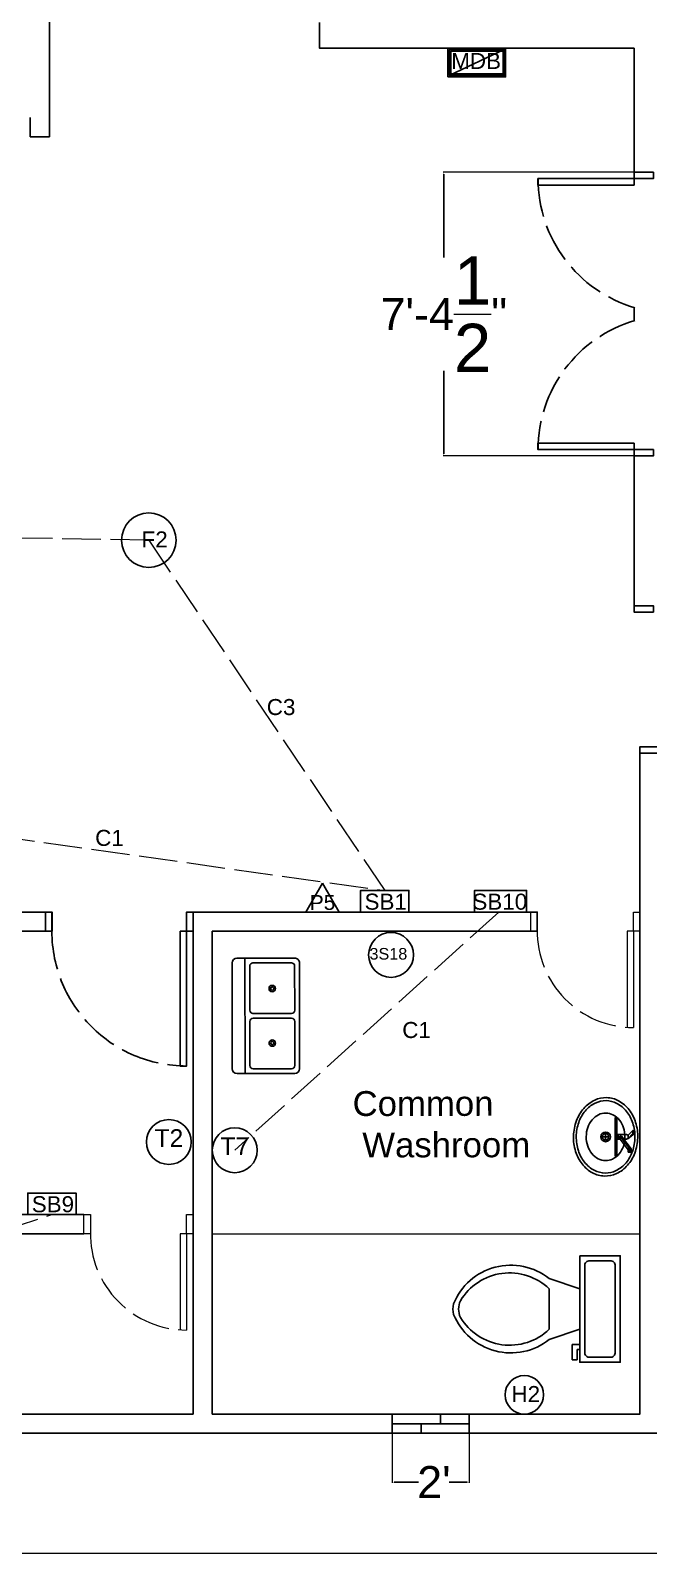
# Model space of a CAD drawing. Header units: inches. Extents: x 1396 to 31789, y 4626 to 27828.
# Drawn here: x 21682.8 to 21875.5, y 26088.9 to 26563.9 of the extents above; entities that cross this region are included whole.
import ezdxf
from ezdxf.enums import TextEntityAlignment as Align

# ---------------------------------------------------------------- set-up
doc = ezdxf.new("R2010")
doc.units = ezdxf.units.IN
doc.header["$MEASUREMENT"] = 0
doc.linetypes.add('ACAD_ISO02W100', pattern=[15, 12, -3])
doc.layers.add('bath', color=4, linetype='Continuous')
doc.layers.add('text', color=6, linetype='Continuous', lineweight=9)
doc.styles.add('Arial', font='arial.ttf')
doc.styles.get("Standard").update_dxf_attribs({"font": 'arial.ttf'})
doc.dimstyles.new('civil layout', dxfattribs={"dimtxt": 10, "dimasz": 0.625, "dimexe": 0.18, "dimexo": 0.0625, "dimgap": 0.09, "dimtad": 0, "dimtih": 1, "dimtoh": 1, "dimdec": 1, "dimzin": 0, "dimdsep": 46, "dimlunit": 4, "dimtxsty": 'Standard', "dimcen": 0.09, "dimclrd": 256, "dimclre": 256, "dimclrt": 256, "dimadec": 0, "dimazin": 0, "dimtfac": 1.5, "dimtdec": 1, "dimtofl": 0, "dimtmove": 0, "dimatfit": 0, "dimfxl": 1, "dimtolj": 1, "dimtzin": 0, "dimlwe": -1, "dimarcsym": 0})

# ---------------------------------------------------------------- blocks, each defined once
blk = doc.blocks.new('*D121')
at = {"layer": 'Defpoints', "color": 0, "transparency": 16777216}
for p in [(21795.59, 26126.39), (21819.59, 26126.39), (21819.59, 26111.16)]:
    blk.add_point(p, dxfattribs=at)
at = {"layer": 'text', "transparency": 16777216}
for p, q in [((21795.59, 26126.33), (21795.59, 26110.98)), ((21819.59, 26126.33), (21819.59, 26110.98))]:
    blk.add_line(p, q, dxfattribs=at)
at = {"layer": 'text', "lineweight": -2, "transparency": 16777216}
for p, q in [((21796.21, 26111.16), (21803.81, 26111.16)), ((21818.96, 26111.16), (21813.36, 26111.16))]:
    blk.add_line(p, q, dxfattribs=at)
at = {"layer": 'text', "transparency": 16777216}
for points in [[(21796.21, 26111.27), (21796.21, 26111.06), (21795.59, 26111.16)], [(21818.96, 26111.27), (21818.96, 26111.06), (21819.59, 26111.16)]]:
    blk.add_solid(points, dxfattribs=at)
at = {"layer": 'text', "transparency": 16777216, "insert": (21808.59, 26111.16), "char_height": 10, "attachment_point": 5}
blk.add_mtext("\\A1;2'", dxfattribs=at)
blk = doc.blocks.new('Toilet - top')
for p, q in [((9.5, -6), (9.5, -2)), ((-10, -8.5), (-8, -8.5)), ((-10, -9.5), (-10, -8.5)), ((-8, -8.5), (-8, -8)), ((-7, -8), (-7, -9.5)), ((-4, -8), (-6, -14)), ((4, -8), (6, -14)), ((-7, -9.5), (-10, -9.5)), ((4, -14), (-4, -14))]:
    blk.add_line(p, q)
blk.add_lwpolyline([(10.5, -8), (10.5, 0), (-10.5, 0), (-10.5, -8)], close=True)
for points in [[(-9.5, -2), (-9.5, -6)], [(8.5, -1), (-8.5, -1)], [(-8.5, -7), (8.5, -7)]]:
    blk.add_lwpolyline(points)
for centre, radius, start, end in [((-8.62, -1.88), 0.884, 81.8699, 188.1301), ((8.62, -1.88), 0.884, 351.8699, 98.1301), ((-8.62, -6.12), 0.884, 171.8699, 278.1301), ((8.62, -6.12), 0.884, 261.8699, 8.1301), ((3.52, -21.58), 12.17, 141.4691, 247.9714), ((4.2, -21.82), 11.33, 136.3677, 238.9468), ((-3.52, -21.58), 12.17, 292.0284, 38.5307), ((-4.2, -21.82), 11.33, 301.053, 43.6321), ((0, -27.88), 4, 245.7318, 294.2682), ((0, -29), 4, 254.8605, 285.1395)]:
    blk.add_arc(centre, radius, start, end)
blk = doc.blocks.new('Sink-double - 36 in top')
for p, q in [((-18, -4), (18, -4)), ((-0.75, -18.5), (-0.75, -6.5)), ((0.75, -6.5), (0.75, -18.5))]:
    blk.add_line(p, q)
for points in [[(-16.5, 0), (16.5, 0)], [(-18, -19.5), (-18, -1.5)], [(18, -1.5), (18, -19.5)], [(-16.5, -18.5), (-16.5, -6.5)], [(-15.5, -5.5), (-1.75, -5.5)], [(1.75, -5.5), (15.5, -5.5)], [(16.5, -6.5), (16.5, -18.5)], [(16.5, -21), (-16.5, -21)], [(-1.75, -19.5), (-15.5, -19.5)], [(15.5, -19.5), (1.75, -19.5)]]:
    blk.add_lwpolyline(points)
for centre, radius in [((-8.5, -12.5), 1), ((-8.5, -12.5), 0.5), ((8.5, -12.5), 1), ((8.5, -12.5), 0.5)]:
    blk.add_circle(centre, radius)
for centre, radius, start, end in [((-16.5, -1.5), 1.5, 90, 180), ((16.5, -1.5), 1.5, 0, 90), ((-15.5, -6.5), 1, 90, 180), ((-1.75, -6.5), 1, 0, 90), ((1.75, -6.5), 1, 90, 180), ((15.5, -6.5), 1, 0, 90), ((-15.5, -18.5), 1, 180, 270), ((-1.75, -18.5), 1, 270, 0), ((1.75, -18.5), 1, 180, 270), ((15.5, -18.5), 1, 270, 0), ((-16.5, -19.5), 1.5, 180, 270), ((16.5, -19.5), 1.5, 270, 0)]:
    blk.add_arc(centre, radius, start, end)
blk = doc.blocks.new('*D115')
at = {"layer": 'Defpoints', "color": 0, "transparency": 16777216}
for p in [(21873.99, 26519.68), (21811.68, 26431.19), (21873.99, 26431.19)]:
    blk.add_point(p, dxfattribs=at)
at = {"layer": 'text', "transparency": 16777216}
for p, q in [((21873.93, 26519.68), (21811.5, 26519.68)), ((21873.93, 26431.19), (21811.5, 26431.19))]:
    blk.add_line(p, q, dxfattribs=at)
at = {"layer": 'text', "lineweight": -2, "transparency": 16777216}
for p, q in [((21811.68, 26519.06), (21811.68, 26493.09)), ((21811.68, 26431.81), (21811.68, 26457.78))]:
    blk.add_line(p, q, dxfattribs=at)
at = {"layer": 'text', "transparency": 16777216}
for points in [[(21811.58, 26519.06), (21811.78, 26519.06), (21811.68, 26519.68)], [(21811.58, 26431.81), (21811.78, 26431.81), (21811.68, 26431.19)]]:
    blk.add_solid(points, dxfattribs=at)
at = {"layer": 'text', "transparency": 16777216, "insert": (21811.68, 26475.43), "char_height": 10, "attachment_point": 5}
blk.add_mtext('\\A1;7\'-4{\\H1.5x;\\S1/2;}"', dxfattribs=at)
blk = doc.blocks.new('Sink - Oval top')
for p, q in [((-1, 0), (1, 0)), ((0, 1), (0, -1))]:
    blk.add_line(p, q)
at = {"linetype": 'Continuous'}
for points in [[(-12.23, 0.39, 0.117634), (-11.46, -3.36, 0.104469), (-8.88, -6.8, 0.090016), (-5.08, -9.07, 0.08192), (-0.32, -10.02, 0.08192), (4.49, -9.38, 0.090016), (8.42, -7.36, 0.104469), (11.22, -4.09, 0.117634), (12.23, -0.39, 0.117634), (11.46, 3.36, 0.104469), (8.88, 6.8, 0.090016), (5.08, 9.07, 0.08192), (0.32, 10.02, 0.08192), (-4.49, 9.38, 0.090016), (-8.42, 7.36, 0.104469), (-11.22, 4.09, 0.117634)], [(-11.29, 0.16, 0.118622), (-10.52, -3.25, 0.104678), (-8.07, -6.36, 0.089562), (-4.54, -8.37, 0.081185), (-0.13, -9.15, 0.081185), (4.3, -8.49, 0.089562), (7.89, -6.58, 0.104678), (10.42, -3.55, 0.118622), (11.29, -0.16, 0.118622), (10.52, 3.25, 0.104678), (8.07, 6.36, 0.089562), (4.54, 8.37, 0.081185), (0.13, 9.15, 0.081185), (-4.3, 8.49, 0.089562), (-7.89, 6.58, 0.104678), (-10.42, 3.55, 0.118622)], [(-7.42, 0.08, 0.118283), (-6.91, -2.17, 0.104607), (-5.29, -4.21, 0.089718), (-2.97, -5.53, 0.081436), (-0.07, -6.04, 0.081436), (2.84, -5.59, 0.089718), (5.2, -4.33, 0.104607), (6.86, -2.32, 0.118283), (7.42, -0.08, 0.118283), (6.91, 2.17, 0.104607), (5.29, 4.21, 0.089718), (2.97, 5.53, 0.081436), (0.07, 6.04, 0.081436), (-2.84, 5.59, 0.089718), (-5.2, 4.33, 0.104607), (-6.86, 2.32, 0.118283)]]:
    blk.add_lwpolyline(points, format="xyb", close=True, dxfattribs=at)
for radius in [1.5, 1]:
    blk.add_circle((0, 0), radius)
blk = doc.blocks.new('Faucet - single handle front')
for p, q in [((-2, 6), (-2, 5.5)), ((-1, 6), (-2, 6)), ((-0.5, 4), (-2, 5.5)), ((-2, 5.5), (-1, 5.5)), ((-1, 5.5), (-1, 6)), ((0.5, 4), (-1, 6)), ((-1, 5.5), (0.5, 4)), ((-0.25, 2), (3.75, 5)), ((3.75, 4.5), (3.75, 5)), ((3.75, 5), (4.75, 5)), ((4.75, 5), (4.75, 4.5)), ((-0.75, 3), (0.75, 3)), ((-0.75, 0.5), (-0.75, 3)), ((-0.75, 1), (0.75, 1)), ((-0.5, 4), (0.5, 4)), ((3.75, 4.5), (-0.25, 1.5)), ((-0.25, 1.5), (-0.25, 2)), ((0.75, 1.5), (-0.25, 1.5)), ((0.75, 1.5), (4.08742, 4.003)), ((0.75, 3), (0.75, 2.7386)), ((0.75, 1.5), (0.75, 0.5)), ((3.75, 4), (3.75, 4.5)), ((4.75, 4.5), (3.75, 4.5)), ((4.75, 4), (3.75, 4)), ((4.75, 4.5), (4.75, 4))]:
    blk.add_line(p, q)
blk.add_lwpolyline([(-6, 0), (-6, 0.5), (6, 0.5), (6, 0)], close=True)
for centre, start, end in [((1.25426, 3.0302), 151.0646, 180.8629), ((-1.25426, 3.0302), 359.1371, 28.93536)]:
    blk.add_arc(centre, 2.00448, start, end)

msp = doc.modelspace()

# ---------------------------------------------------------------- linework, layer by layer
at = {"color": 7}
for p, q in [((21813.36, 26549.86), (21830.5, 26557.92)), ((21397.43, 26288.94), (21689.49, 26288.94)), ((21733.49, 26288.94), (21828.8, 26288.94)), ((21397.43, 26282.94), (21689.49, 26282.94)), ((21733.49, 26282.94), (21733.49, 26244.78)), ((21739.49, 26282.94), (21828.8, 26282.94))]:
    msp.add_line(p, q, dxfattribs=at)
for p, q in [((21870.99, 26516.68), (21870.99, 26558.39)), ((21870.99, 26473.37), (21870.99, 26477.5)), ((21870.99, 26390.48), (21870.99, 26432.19)), ((21872.8, 26310.82), (21872.8, 26340.49)), ((21793.84, 26282.94), (21774.45, 26282.94))]:
    msp.add_line(p, q)
at = {"color": 0}
for p, q in [((21768.68, 26288.94), (21773.86, 26297.92)), ((21773.86, 26297.92), (21779.05, 26288.94)), ((21768.68, 26288.94), (21779.05, 26288.94))]:
    msp.add_line(p, q, dxfattribs=at)
for points in [[(22054.88, 26126.39), (21202.88, 26126.39), (21202.88, 26738.39), (22054.88, 26738.39), (22054.88, 26406.82)], [(21688.73, 26618.39), (21688.73, 26530.76)], [(21870.99, 26558.39), (21772.88, 26558.39), (21772.88, 26566.39)], [(21870.99, 26558.39), (21870.99, 26558.39)], [(21688.73, 26536.76), (21688.73, 26530.76), (21682.73, 26530.76), (21682.73, 26536.76)], [(21870.99, 26519.68), (21870.99, 26522.68)], [(21870.99, 26384.48), (21870.99, 26390.48)], [(21870.99, 26384.48), (21870.99, 26390.48)], [(21870.99, 26390.48), (21870.99, 26390.48)], [(21870.99, 26384.48), (21870.99, 26384.48), (21870.99, 26390.48), (21870.99, 26390.48)], [(21872.8, 26184.29), (21872.8, 26310.82)], [(21689.53, 26282.94), (21689.49, 26282.94), (21689.49, 26288.94), (21689.53, 26288.94)], [(21731.49, 26288.94), (21733.49, 26288.94), (21733.49, 26282.94), (21729.49, 26282.94)], [(21733.49, 26282.94), (21733.49, 26288.94), (21739.49, 26288.94)], [(21834.8, 26288.94), (21840.8, 26288.94), (21840.8, 26282.94), (21834.8, 26282.94)], [(21840.8, 26282.94), (21840.8, 26288.94)], [(21872.8, 26282.94), (21872.8, 26288.94)], [(21872.8, 26263.61), (21872.8, 26132.39), (21739.49, 26132.39), (21739.49, 26282.94)], [(21834.8, 26282.94), (21828.8, 26282.94)], [(21739.49, 26250.78), (21739.49, 26263.61)], [(21739.49, 26250.78), (21739.49, 26244.78)], [(21733.49, 26244.78), (21733.49, 26194.59)], [(21689.49, 26194.59), (21435.46, 26194.59)], [(21689.49, 26194.59), (21695.49, 26194.59)], [(21695.49, 26194.59), (21699.49, 26194.59)], [(21733.49, 26188.59), (21733.49, 26194.59)], [(21739.49, 26132.39), (21739.49, 26194.59)], [(21739.49, 26194.59), (21739.49, 26188.59)], [(21739.49, 26194.59), (21739.49, 26188.59)], [(21733.49, 26188.59), (21733.49, 26132.39), (21397.38, 26132.39)], [(21397.38, 26132.39), (21733.49, 26132.39), (21733.49, 26188.59)], [(21689.49, 26188.59), (21397.38, 26188.59)], [(21695.49, 26188.59), (21689.49, 26188.59)], [(21699.49, 26188.59), (21695.49, 26188.59)], [(21872.8, 26132.39), (21872.8, 26190.29)], [(21872.8, 26184.29), (21872.8, 26190.29)], [(21872.8, 26184.29), (21872.8, 26190.29)], [(21872.8, 26184.29), (21872.8, 26190.29)], [(21733.49, 26132.39), (21718.91, 26132.39)], [(21718.91, 26132.39), (21733.49, 26132.39)], [(21872.8, 26132.39), (21739.49, 26132.39)], [(21739.49, 26132.39), (21872.8, 26132.39)], [(21872.8, 26132.39), (21739.49, 26132.39)], [(21788.77, 26132.39), (21872.8, 26132.39)], [(21391.38, 26126.39), (21739.49, 26126.39)], [(21878.8, 26126.39), (21733.49, 26126.39)], [(21739.49, 26126.39), (21733.49, 26126.39)], [(21878.8, 26126.39), (21872.8, 26126.39)]]:
    msp.add_lwpolyline(points)
for points in [[(21812.93, 26549.39), (21830.93, 26549.39), (21830.93, 26558.39), (21812.93, 26558.39)], [(21813.81, 26550.34), (21830.13, 26550.34), (21830.13, 26557.45), (21813.81, 26557.45)], [(21785.72, 26288.94), (21800.78, 26288.94), (21800.78, 26295.68), (21785.72, 26295.68)], [(21821.27, 26288.94), (21837.47, 26288.94), (21837.47, 26295.68), (21821.27, 26295.68)], [(21681.96, 26194.59), (21697.02, 26194.59), (21697.02, 26201.32), (21681.96, 26201.32)]]:
    msp.add_lwpolyline(points, close=True)
at = {"color": 4}
msp.add_lwpolyline([(21813.36, 26549.86), (21830.5, 26549.86), (21830.5, 26557.92), (21813.36, 26557.92)], close=True, dxfattribs=at)
at = {"color": 240, "true_color": 0xed1f24}
for points in [[(21876.99, 26517.68), (21876.99, 26519.68), (21870.99, 26519.68), (21870.99, 26515.68)], [(21870.99, 26515.68), (21840.99, 26515.68), (21840.99, 26517.68), (21876.99, 26517.68)], [(21870.99, 26477.5), (21870.99, 26475.43), (21870.99, 26475.43)], [(21871.23, 26477.43), (21870.99, 26477.43), (21870.99, 26475.43), (21870.99, 26475.43)], [(21870.99, 26473.36), (21870.99, 26475.43), (21870.99, 26475.43)], [(21871.23, 26473.43), (21870.99, 26473.43), (21870.99, 26475.43), (21870.99, 26475.43)], [(21870.99, 26435.19), (21840.99, 26435.19), (21840.99, 26433.19), (21876.99, 26433.19)], [(21876.99, 26433.19), (21876.99, 26431.19), (21870.99, 26431.19), (21870.99, 26435.19)]]:
    msp.add_lwpolyline(points, dxfattribs=at)
for points in [[(21876.99, 26519.68), (21876.99, 26517.68), (21870.99, 26517.68), (21870.99, 26519.68)], [(21876.99, 26431.19), (21876.99, 26433.19), (21870.99, 26433.19), (21870.99, 26431.19)]]:
    msp.add_lwpolyline(points, close=True, dxfattribs=at)
at = {"color": 1}
for points in [[(21876.99, 26382.49), (21876.99, 26384.49), (21870.99, 26384.49), (21870.99, 26382.49)], [(21878.8, 26338.53), (21878.8, 26340.53), (21872.8, 26340.53), (21872.8, 26338.53)], [(21687.53, 26282.94), (21689.53, 26282.94), (21689.53, 26288.94), (21687.53, 26288.94)], [(21731.49, 26282.94), (21733.49, 26282.94), (21733.49, 26288.94), (21731.49, 26288.94)], [(21729.49, 26240.94), (21731.49, 26240.94), (21731.49, 26282.94), (21729.49, 26282.94)]]:
    msp.add_lwpolyline(points, close=True, dxfattribs=at)
for points in [[(21872.19, 26382.49), (21872.19, 26382.48)], [(21872.8, 26340.53), (21872.8, 26338.53), (21878.8, 26338.53), (21878.8, 26340.53)]]:
    msp.add_lwpolyline(points, dxfattribs=at)
at = {"color": 146, "true_color": 0x105689}
msp.add_lwpolyline([(21819.59, 26132.39), (21819.59, 26126.39), (21795.59, 26126.39), (21795.59, 26132.39)], close=True, dxfattribs=at)
at = {"color": 165, "true_color": 0x5e67af}
for points in [[(21810.59, 26129.39), (21810.59, 26132.39), (21795.59, 26132.39), (21795.59, 26129.39)], [(21819.59, 26126.39), (21819.59, 26129.39), (21804.59, 26129.39), (21804.59, 26126.39)]]:
    msp.add_lwpolyline(points, close=True, dxfattribs=at)
for centre, radius in [((21719.7, 26404.93), 8.5), ((21795.21, 26275.58), 7), ((21725.95, 26217.24), 7), ((21746.49, 26214.67), 7), ((21836.78, 26138.39), 6)]:
    msp.add_circle(centre, radius)
at = {"color": 240, "linetype": 'ACAD_ISO02W100', "true_color": 0xed1f24}
for centre, start, end in [((21882.99, 26517.68), 180, 253.7047), ((21882.99, 26433.19), 106.2953, 180)]:
    msp.add_arc(centre, 41.93, start, end, dxfattribs=at)
at = {"color": 1, "linetype": 'ACAD_ISO02W100'}
msp.add_arc((21731.49, 26282.94), 42, 180, 270, dxfattribs=at)
at = {"layer": 'text', "color": 7, "linetype": 'ACAD_ISO02W100'}
for p, q in [((21719.7, 26404.93), (21516.18, 26408.22)), ((21719.7, 26404.93), (21793.25, 26295.68)), ((21612.71, 26321.08), (21793.25, 26295.68)), ((21828.8, 26288.94), (21746.49, 26214.67)), ((21559.68, 26151.9), (21689.49, 26194.59))]:
    msp.add_line(p, q, dxfattribs=at)
at = {"layer": 'text', "color": 1}
for p, q in [((21868.8, 26282.94), (21868.8, 26252.94)), ((21870.8, 26282.94), (21870.8, 26252.94)), ((21729.49, 26188.59), (21729.49, 26158.58)), ((21731.49, 26188.59), (21731.49, 26158.58))]:
    msp.add_line(p, q, dxfattribs=at)
at = {"layer": 'text', "color": 7}
msp.add_line((21739.49, 26188.59), (21872.8, 26188.59), dxfattribs=at)
at = {"layer": 'text', "color": 0}
msp.add_lwpolyline([(21098.93, 26873), (22225.5, 26873), (22225.5, 26088.89), (21098.93, 26088.89)], close=True, dxfattribs=at)
at = {"layer": 'text', "color": 1}
for points in [[(21840.8, 26282.94), (21838.8, 26282.94), (21838.8, 26288.94), (21840.8, 26288.94)], [(21870.8, 26288.94), (21872.8, 26288.94), (21872.8, 26282.94), (21868.8, 26282.94)], [(21701.49, 26188.59), (21699.49, 26188.59), (21699.49, 26194.59), (21701.49, 26194.59)], [(21731.49, 26194.59), (21733.49, 26194.59), (21733.49, 26188.59), (21729.49, 26188.59)]]:
    msp.add_lwpolyline(points, dxfattribs=at)
for points in [[(21838.8, 26282.94), (21838.8, 26288.94), (21840.8, 26288.94), (21840.8, 26282.94)], [(21870.8, 26282.94), (21870.8, 26288.94), (21872.8, 26288.94), (21872.8, 26282.94)], [(21699.49, 26188.59), (21699.49, 26194.59), (21701.49, 26194.59), (21701.49, 26188.59)], [(21731.49, 26188.59), (21731.49, 26194.59), (21733.49, 26194.59), (21733.49, 26188.59)]]:
    msp.add_lwpolyline(points, close=True, dxfattribs=at)
at = {"layer": 'text', "color": 1, "linetype": 'ACAD_ISO02W100'}
for centre in [(21870.8, 26282.94), (21731.49, 26188.59)]:
    msp.add_arc(centre, 30, 179.0452, 270, dxfattribs=at)

# ---------------------------------------------------------------- block references
at = {"layer": 'bath', "color": 0, "rotation": 90.07442240366017}
msp.add_blockref('Sink-double - 36 in top', (21745.68, 26256.57), dxfattribs=at)
at = {"layer": 'bath'}
for name, p, rotation in [('Sink - Oval top', (21862.11, 26218.84), 90.14884480726107), ('Faucet - single handle front', (21865.11, 26218.85), 270.1488448072608)]:
    msp.add_blockref(name, p, dxfattribs=dict(at, rotation=rotation))
at = {"layer": 'bath', "xscale": -1.58112565150312, "yscale": 1.58112565150312, "zscale": 1.58112565150312, "rotation": 270}
msp.add_blockref('Toilet - top', (21866.68, 26165.14), dxfattribs=at)

# ---------------------------------------------------------------- texts
for s, p in [('F2', (21717.44, 26402.67)), ('C3', (21756.47, 26350.39)), ('C1', (21702.98, 26309.58)), ('SB1', (21786.96, 26289.69)), ('SB10', (21820.58, 26289.69)), ('C1', (21798.71, 26249.67)), ('SB9', (21683.2, 26195.33)), ('H2', (21832.76, 26136.13))]:
    msp.add_text(s, height=5).set_placement(p)
at = {"color": 0, "style": 'Arial'}
msp.add_text('P5', height=4.666, dxfattribs=at).set_placement((21773.86, 26291.94), align=Align.MIDDLE_CENTER)
at = {"color": 7, "insert": (21813.98, 26556.88), "char_height": 5, "attachment_point": 1}
msp.add_mtext_dynamic_manual_height_columns('MDB', width=10.5, gutter_width=1, heights=[0], dxfattribs=at)
at = {"attachment_point": 6}
for s, insert, char_height, width in [('3S18', (21800.28, 26275.91), 3.614, 7.2287), ('T2', (21730.45, 26218.48), 5.5, 10), ('T7', (21750.99, 26215.91), 5.5, 10)]:
    msp.add_mtext(s, dxfattribs=dict(at, insert=insert, char_height=char_height, width=width))
at = {"layer": 'text', "color": 0, "insert": (21783.22, 26233.1), "char_height": 7.7522, "attachment_point": 1, "rotation": 0.0744}
msp.add_mtext_dynamic_manual_height_columns('{\\C256;Common\\P Washroom}', width=105.691, gutter_width=1.55, heights=[34.95], dxfattribs=at)

# ---------------------------------------------------------------- dimensions: what is measured, and where the dimension line sits
at = {"layer": 'text', "color": 7}
dim = msp.add_linear_dim(base=(21811.68, 26431.19), p1=(21873.99, 26519.68), p2=(21873.99, 26431.19), angle=90, dimstyle='civil layout', dxfattribs=at)
dim.commit()
dim.dimension.update_dxf_attribs({"geometry": '*D115', "text_midpoint": (21811.68, 26475.43)})
at = {"layer": 'text', "color": 217, "true_color": 0x93278f}
dim = msp.add_linear_dim(base=(21819.59, 26111.16), p1=(21795.59, 26126.39), p2=(21819.59, 26126.39), dimstyle='civil layout', dxfattribs=at)
dim.commit()
dim.dimension.update_dxf_attribs({"geometry": '*D121', "text_midpoint": (21808.59, 26111.16), "dimtype": 160})

doc.saveas('drawing.dxf')
